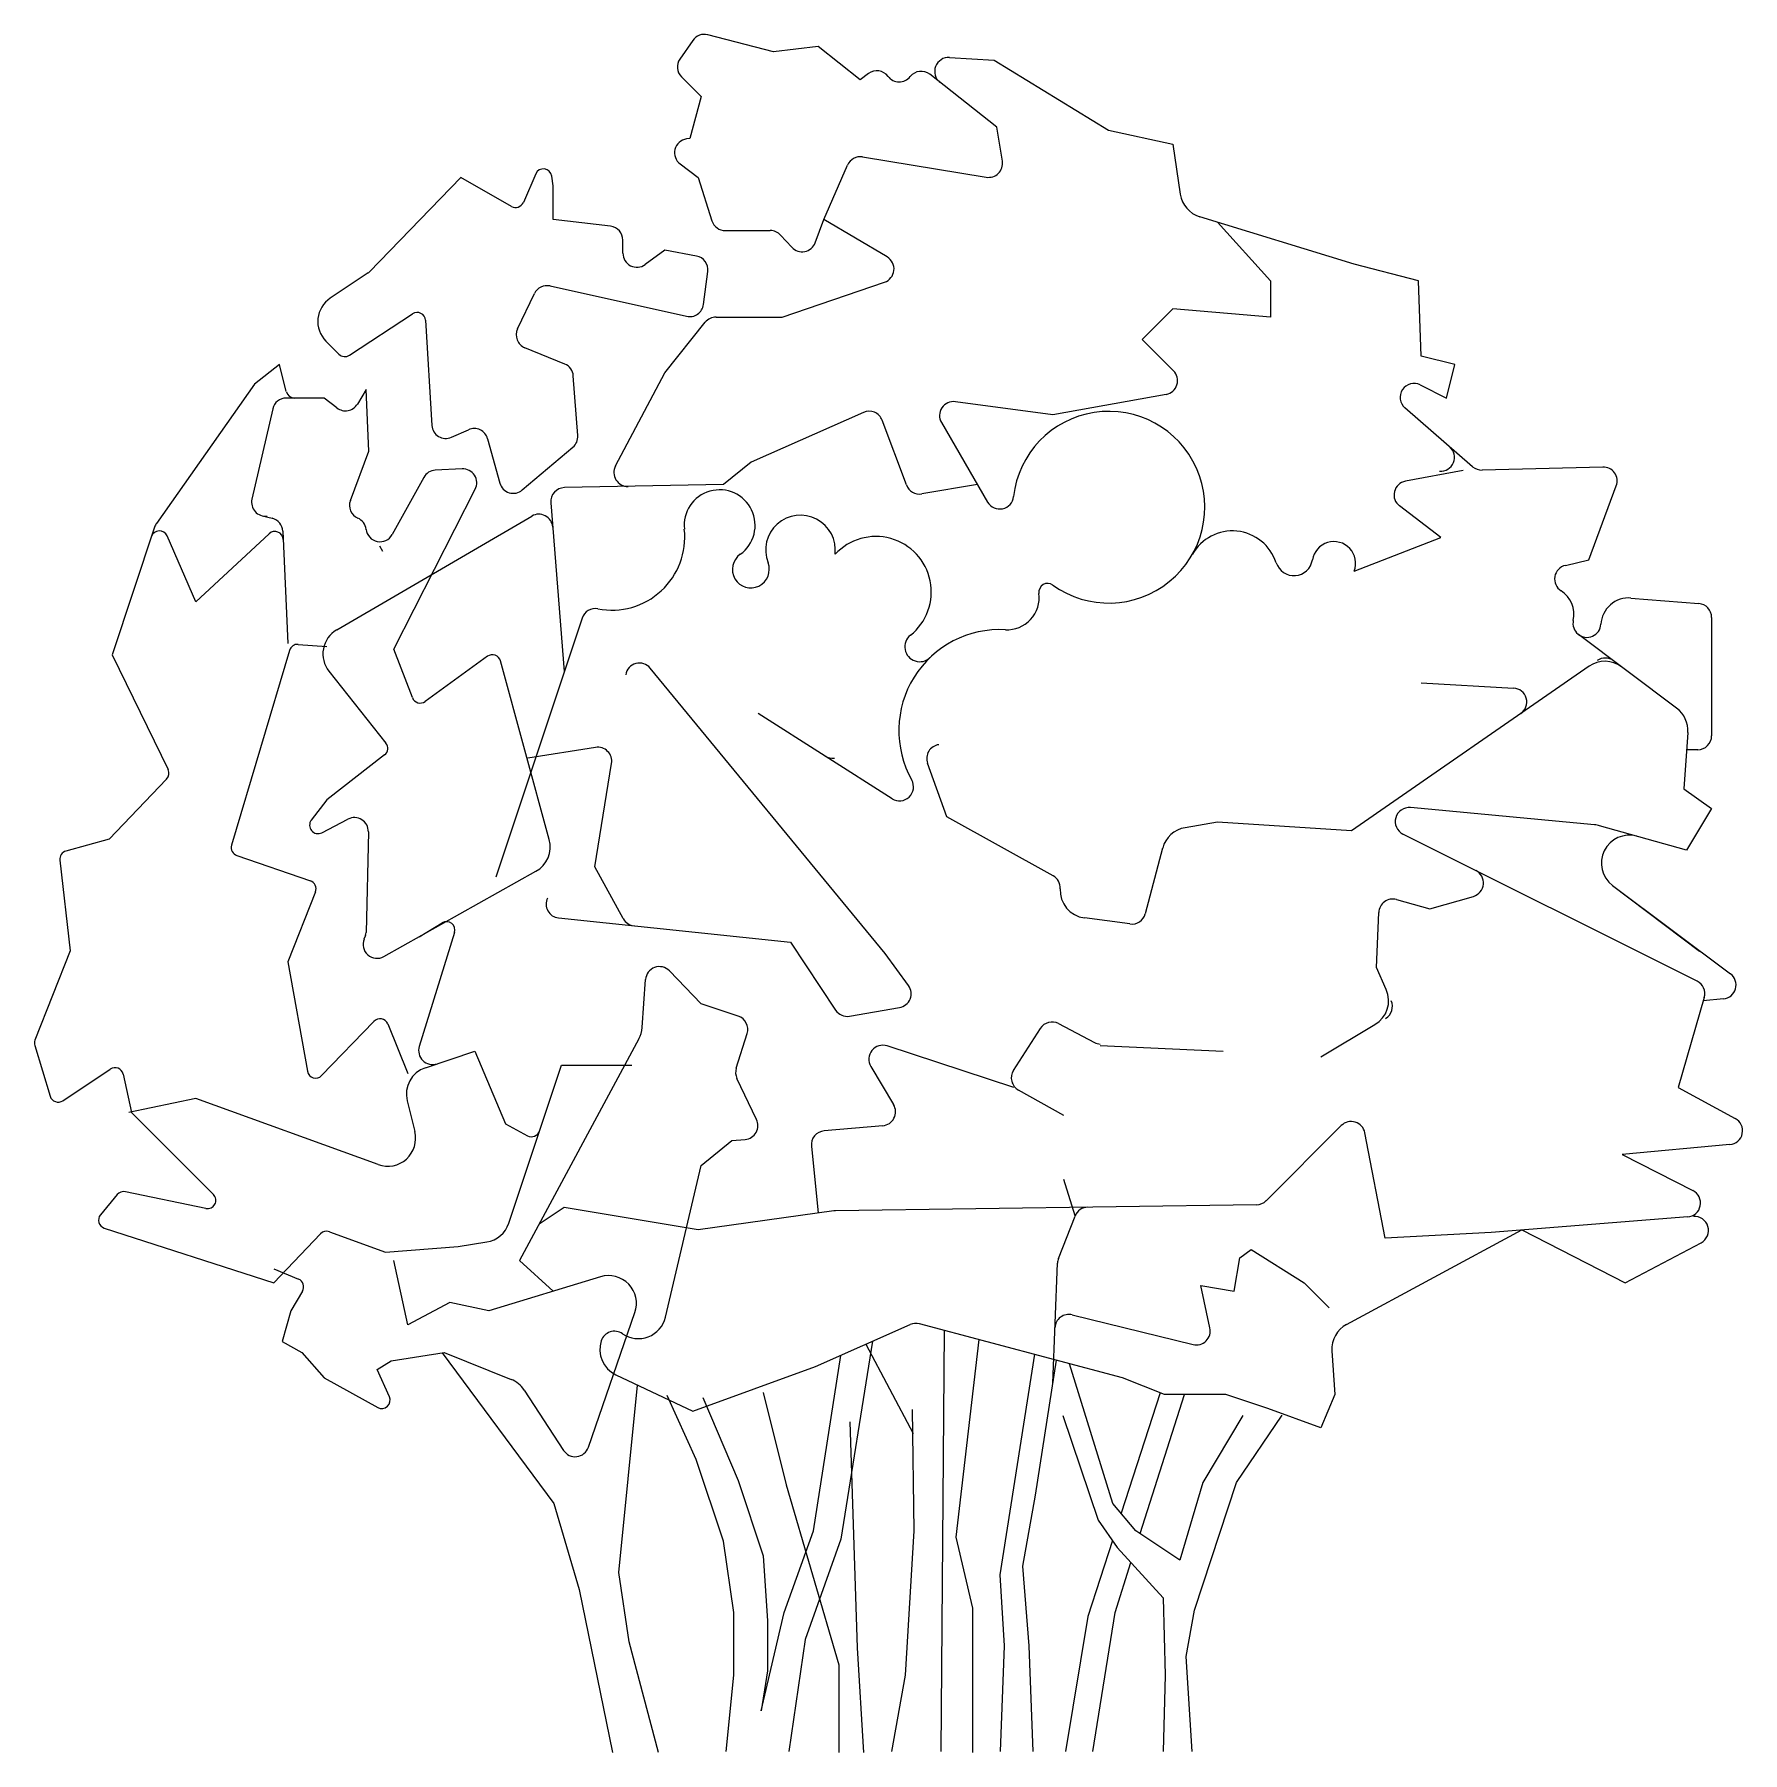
# Model space of a CAD drawing. Extents: x -207 to 405, y 0 to 616.
import ezdxf

# ---------------------------------------------------------------- set-up
doc = ezdxf.new("R2010")
doc.units = 0
doc.header["$LTSCALE"] = 25
doc.header["$MEASUREMENT"] = 0
doc.layers.get('0').update_dxf_attribs({"linetype": 'CONTINUOUS'})

msp = doc.modelspace()

# ---------------------------------------------------------------- linework, layer by layer
at = {"color": 0, "linetype": 'ByBlock'}
for p, q in [((28.73, 613.44), (24.09, 606.75)), ((57.71, 609.31), (34.09, 615.44)), ((73.71, 611.31), (57.71, 609.31)), ((88.71, 599.31), (73.71, 611.31)), ((120.71, 607.32), (136.71, 606.31)), ((136.71, 606.31), (177.71, 581.31)), ((24.66, 600.36), (31.71, 593.31)), ((91.69, 601.55), (88.71, 599.31)), ((137.71, 582.31), (113.64, 601.28)), ((31.71, 593.31), (27.71, 578.31)), ((139.63, 570.15), (137.71, 582.31)), ((177.71, 581.31), (200.71, 576.31)), ((27.71, 578.31), (26.46, 578.12)), ((200.71, 576.31), (203.37, 558.36)), ((24.22, 569.18), (30.71, 564.31)), ((75.71, 549.31), (84.16, 568.75)), ((89.55, 571.69), (133.89, 564.43)), ((-54.29, 564.31), (-87.06, 530.54)), ((-36.19, 553.98), (-54.29, 564.31)), ((-27.51, 565.6), (-31.95, 555.38)), ((-21.29, 561.31), (-21.79, 564.83)), ((-21.29, 549.31), (-21.29, 561.31)), ((30.71, 564.31), (35.61, 548.81)), ((-0.69, 546.84), (-21.29, 549.31)), ((72.57, 540.94), (75.71, 549.31)), ((98.39, 535.85), (75.71, 549.31)), ((265.71, 533.31), (210.34, 550.27)), ((216.71, 548.31), (235.71, 527.31)), ((3.71, 537.18), (3.71, 541.88)), ((40.38, 545.31), (56.51, 545.31)), ((60.2, 543.69), (64.21, 539.32)), ((18.71, 538.31), (11.67, 533.15)), ((30.06, 536.19), (18.71, 538.31)), ((-87.55, 530.14), (-101.14, 521.08)), ((32.56, 518.81), (34.1, 530.63)), ((288.71, 527.31), (265.71, 533.31)), ((-22.4, 525.45), (26.52, 514.58)), ((60.71, 514.31), (97.45, 526.82)), ((235.71, 527.31), (235.71, 514.31)), ((289.71, 500.31), (288.71, 527.31)), ((-34.01, 510.09), (-28, 522.72)), ((200.71, 517.31), (189.71, 506.31)), ((235.71, 514.31), (200.71, 517.31)), ((-94.25, 500.65), (-71.62, 515.48)), ((-66.98, 513.15), (-64.72, 475.51)), ((18.71, 494.31), (33.21, 512.44)), ((37.12, 514.31), (60.71, 514.31)), ((-102.66, 505.69), (-98.01, 501.04)), ((189.71, 506.31), (200.95, 495.08)), ((-17.15, 497.49), (-31.39, 503.31)), ((301.71, 497.31), (289.71, 500.31)), ((-119.29, 497.31), (-128.29, 490.31)), ((-116.86, 487.59), (-119.29, 497.31)), ((-12.48, 471.86), (-14.06, 493.23)), ((1.07, 460.98), (18.71, 494.31)), ((298.71, 485.31), (301.71, 497.31)), ((-128.29, 490.31), (-163.38, 440.38)), ((-88.29, 488.31), (-91.38, 483.15)), ((-87.29, 466.31), (-88.29, 488.31)), ((198.3, 486.62), (157.71, 479.31)), ((289.33, 490.01), (298.71, 485.31)), ((-121.72, 481.44), (-129.18, 449.1)), ((-103.29, 485.31), (-116.85, 485.31)), ((-98.74, 481.78), (-103.29, 485.31)), ((157.71, 479.31), (122.82, 483.97)), ((308.1, 460.71), (283.82, 481.76)), ((89.86, 480.16), (49.71, 462.31)), ((105.27, 454.17), (96.58, 477.35)), ((117.83, 476.5), (134.35, 448.04)), ((-57.7, 471.24), (-51.59, 473.96)), ((-44.74, 470.72), (-40.37, 454.85)), ((-93.92, 448.62), (-87.29, 466.31)), ((-32.32, 452.37), (-14.23, 467.67)), ((49.71, 462.31), (39.71, 454.31)), ((-67.64, 456.87), (-78.93, 436.4)), ((-53.88, 459.91), (-63.5, 459.45)), ((304.71, 459.31), (284.05, 455.52)), ((354.76, 460.6), (311.51, 459.49)), ((-78.29, 395.31), (-49.18, 452.65)), ((39.71, 454.31), (-17.24, 453.2)), ((130.71, 454.31), (110.77, 450.99)), ((349.71, 427.31), (359.57, 453.86)), ((-22.13, 447.8), (-17.29, 387.31)), ((296.71, 435.31), (281.92, 446.63)), ((-164.03, 439.08), (-179.29, 393.31)), ((-125.52, 443.12), (-121.9, 442.22)), ((-118.12, 437.59), (-116.29, 397.31)), ((-98.8, 402.26), (-28.93, 443.02)), ((-88.25, 438.08), (-88.29, 438.31)), ((-149.29, 412.31), (-159.57, 435.91)), ((-123.02, 436.7), (-149.29, 412.31)), ((-82.29, 430.31), (-83.36, 432.26)), ((265.71, 423.31), (296.71, 435.31)), ((341.32, 425.36), (349.71, 427.31)), ((364.82, 413.66), (389.12, 411.69)), ((-10.91, 406.46), (-41.84, 313.64)), ((393.71, 406.7), (393.71, 364.31)), ((381.18, 374.21), (346.04, 400.57)), ((-115.7, 394.91), (-136.47, 325.07)), ((-112.61, 397.05), (-102.29, 396.31)), ((-71.68, 377.97), (-78.29, 395.31)), ((-179.29, 393.31), (-159.2, 352.19)), ((-44.8, 392.77), (-67.12, 376.61)), ((-22.68, 327.1), (-40.15, 391.13)), ((97.71, 286.31), (13.52, 388.54)), ((349.79, 389.21), (264.71, 330.31)), ((-101.6, 387.41), (-81.17, 361.68)), ((289.71, 383.31), (322.79, 381.39)), ((100.14, 341.77), (52.18, 372.29)), ((385.15, 365.5), (383.71, 345.31)), ((-81.67, 357.45), (-102.29, 341.31)), ((-6.07, 360.14), (-30.29, 356.31)), ((388.71, 359.31), (384.71, 359.31)), ((-6.29, 317.31), (-0.35, 354.41)), ((119.71, 335.31), (112.82, 354.46)), ((-159.73, 348.8), (-180.29, 327.31)), ((383.71, 345.31), (393.71, 338.31)), ((-102.29, 341.31), (-107.9, 334.1)), ((-104.15, 329.59), (-94.77, 334.44)), ((157.79, 314.16), (119.71, 335.31)), ((216.71, 333.31), (205.08, 331.38)), ((264.71, 330.31), (216.71, 333.31)), ((351.81, 332.4), (285.83, 338.56)), ((393.71, 338.31), (384.71, 323.31)), ((-180.29, 327.31), (-195.82, 323)), ((-87.47, 329.89), (-88.28, 293.86)), ((388.51, 276.42), (283.13, 329.11)), ((384.71, 323.31), (353.59, 332.07)), ((-134.57, 321.38), (-108.25, 312.33)), ((197.06, 324.07), (190.84, 300.57)), ((-198, 319.77), (-194.29, 287.31)), ((-81.95, 285.22), (-27.45, 315.75)), ((3.82, 298.79), (-6.29, 317.31)), ((-106.43, 308.4), (-116.29, 283.31)), ((358.17, 310.72), (389.32, 287.1)), ((358.71, 310.31), (400.45, 279.01)), ((280.8, 305.62), (292.71, 302.31)), ((292.71, 302.31), (308.35, 306.78)), ((-69.29, 292.31), (-61.02, 297.28)), ((-19.34, 299.06), (63.71, 290.31)), ((185.35, 296.89), (169.04, 299.04)), ((273.71, 281.31), (274.47, 301)), ((-88.49, 292.81), (-89.04, 291.44)), ((-56.61, 293.82), (-69.24, 253)), ((63.71, 290.31), (79.91, 266.02)), ((-194.29, 287.31), (-206.9, 255.29)), ((-116.29, 283.31), (-109.32, 244.11)), ((106.02, 274.81), (97.71, 286.31)), ((31.71, 268.31), (20.39, 280.07)), ((277.17, 273.42), (273.71, 281.31)), ((10.63, 259.76), (11.8, 276.94)), ((45.04, 263.87), (31.71, 268.31)), ((84.92, 263.87), (102.82, 266.95)), ((391.07, 270.55), (381.71, 238.31)), ((397.95, 270.04), (390.71, 269.31)), ((-104.2, 242.56), (-85.48, 262)), ((-80.54, 261.05), (-73.29, 243.31)), ((143.63, 244.44), (153.24, 259.45)), ((159.78, 261.18), (172.66, 254.4)), ((253.71, 249.31), (273.1, 260.81)), ((-206.98, 253.31), (-201.46, 235.18)), ((9.46, 255.7), (-33.29, 176.31)), ((44.31, 245.2), (48.23, 257.62)), ((143.71, 238.31), (98.37, 253.17)), ((174.71, 253.31), (218.71, 251.31)), ((-67.04, 245.4), (-49.29, 251.31)), ((-49.29, 251.31), (-38.29, 225.31)), ((-37.17, 189.67), (-18.29, 246.31)), ((-18.29, 246.31), (6.91, 246.31)), ((-196.93, 233.55), (-179.93, 244.89)), ((-175.34, 243.04), (-172.29, 229.31)), ((51.59, 226.85), (44.56, 241.53)), ((92.51, 245.87), (100.65, 232.15)), ((-149.29, 234.31), (-173.29, 229.31)), ((-83.94, 210.7), (-149.29, 234.31)), ((161.71, 228.31), (145.41, 237.37)), ((381.71, 238.31), (402.2, 227.19)), ((-172.29, 229.31), (-142.97, 200)), ((-73.58, 233.48), (-70.84, 222.53)), ((-38.29, 225.31), (-30.44, 221.03)), ((96.8, 224.62), (75.77, 222.76)), ((261.04, 224.64), (234.15, 197.75)), ((276.71, 184.31), (269.49, 222.05)), ((31.71, 210.31), (42.71, 219.31)), ((42.71, 219.31), (47.49, 219.71)), ((71.24, 217.27), (73.71, 193.31)), ((400.27, 217.82), (361.71, 214.31)), ((18.94, 156.03), (31.71, 210.31)), ((361.71, 214.31), (387.02, 201.35)), ((165.71, 192.31), (161.71, 205.31)), ((-177.44, 199.93), (-183.45, 192.73)), ((-145.71, 194.94), (-174.52, 200.95)), ((-17.29, 195.31), (-26.29, 189.31)), ((30.71, 187.31), (-17.29, 195.31)), ((79.22, 194.08), (30.71, 187.31)), ((230.68, 196.29), (79.84, 194.13)), ((159.71, 177.04), (165.69, 192.25)), ((385.14, 191.92), (314.71, 186.31)), ((-182.06, 187.95), (-121.29, 168.31)), ((-121.29, 168.31), (-104.64, 185.89)), ((-101.44, 186.64), (-81.29, 179.31)), ((262.93, 153.43), (325.71, 187.31)), ((314.71, 186.31), (276.71, 184.31)), ((325.71, 187.31), (362.71, 168.31)), ((-81.29, 179.31), (-55.29, 181.31)), ((-55.29, 181.31), (-45.06, 182.96)), ((224.71, 177.31), (228.71, 180.31)), ((228.71, 180.31), (247.71, 168.31)), ((362.71, 168.31), (389.92, 182.67)), ((-121.29, 173.31), (-112.49, 169.65)), ((-73.29, 153.31), (-78.29, 176.31)), ((-33.29, 176.31), (-21.29, 165.31)), ((157.71, 132.31), (159.37, 175.41)), ((222.71, 165.31), (224.71, 177.31)), ((-4.33, 170.48), (-44.29, 158.31)), ((214.01, 152.14), (210.71, 167.31)), ((210.71, 167.31), (222.71, 165.31)), ((247.71, 168.31), (256.71, 159.31)), ((-111.07, 165.34), (-115.29, 158.31)), ((-58.29, 161.31), (-73.29, 153.31)), ((-44.29, 158.31), (-58.29, 161.31)), ((-115.29, 158.31), (-118.29, 147.31)), ((-8.66, 109.4), (8.03, 157.64)), ((164.67, 156.85), (207.93, 146.23)), ((72.71, 138.31), (106.59, 153.37)), ((182.71, 134.31), (109.9, 153.63)), ((117.76, 0.38), (118.89, 151.25)), ((131.2, 147.98), (123, 77.25)), ((-118.29, 147.31), (-111.29, 143.31)), ((-111.29, 143.31), (-103.29, 134.31)), ((-79.29, 140.31), (-60.29, 143.31)), ((-61.08, 143.19), (-21, 89.25)), ((-60.29, 143.31), (-36.33, 133.73)), ((72, 79.5), (81.72, 142.32)), ((93.1, 147.38), (81.75, 76.5)), ((90.71, 146.31), (107.71, 114.31)), ((151.12, 142.7), (138.75, 63.75)), ((257.7, 143.99), (258.71, 128.31)), ((-84.29, 137.31), (-79.29, 140.31)), ((-79.93, 127.51), (-84.29, 137.31)), ((28.71, 122.31), (72.71, 138.31)), ((151.5, 92.25), (159.02, 140.6)), ((179.25, 89.25), (163.74, 139.35)), ((-103.29, 134.31), (-84.13, 123.67)), ((-31.66, 129.91), (-17.58, 108.3)), ((1.17, 135.36), (28.71, 122.31)), ((2.25, 64.5), (8.97, 131.67)), ((197.71, 128.31), (182.71, 134.31)), ((30, 105), (19.62, 127.99)), ((32.32, 127.25), (45, 97.5)), ((54, 129), (62.25, 96)), ((196.15, 128.94), (182.2, 85.76)), ((189.01, 78.49), (204.91, 128.31)), ((219.71, 128.31), (197.71, 128.31)), ((234.71, 123.31), (219.71, 128.31)), ((253.71, 116.31), (234.71, 123.31)), ((258.71, 128.31), (253.71, 116.31)), ((87.75, 37.5), (85.13, 118.53)), ((108, 79.5), (107.46, 122.88)), ((161.25, 120.75), (174, 83.25)), ((225.75, 120.75), (211.5, 96.75)), ((223.5, 96.75), (239.85, 120.86)), ((39.75, 75.75), (30, 105)), ((45, 97.5), (54, 70.5)), ((62.25, 96), (81, 31.5)), ((211.5, 96.75), (203.25, 69)), ((208.5, 51), (223.5, 96.75)), ((-21, 89.25), (-12, 58.5)), ((147, 66.75), (151.5, 92.25)), ((187.5, 79.5), (179.25, 89.25)), ((174, 83.25), (180.75, 73.5)), ((43.5, 50.25), (39.75, 75.75)), ((61.5, 50.25), (72, 79.5)), ((81.75, 76.5), (69, 40.5)), ((105, 27.75), (108, 79.5)), ((123, 77.25), (129, 51.75)), ((179.04, 75.97), (170.25, 48.75)), ((203.25, 69), (187.5, 79.5)), ((54, 70.5), (55.5, 47.25)), ((180, 50.25), (185.7, 68.1)), ((180.75, 73.5), (197.25, 55.5)), ((6, 39.75), (2.25, 64.5)), ((138.75, 63.75), (140.25, 38.25)), ((149.25, 38.25), (147, 66.75)), ((-12, 58.5), (0, 0)), ((197.25, 55.5), (198, 27.75)), ((43.5, 27.75), (43.5, 50.25)), ((53.25, 15), (61.5, 50.25)), ((129, 51.75), (129, 0)), ((172.05, 0.38), (180, 50.25)), ((205.5, 34.5), (208.5, 51)), ((55.5, 47.25), (55.5, 29.25)), ((170.25, 48.75), (162.31, 0.38)), ((16.5, 0), (6, 39.75)), ((69, 40.5), (63.16, 0.38)), ((90, 0), (87.75, 37.5)), ((140.25, 38.25), (138.82, 0.38)), ((150.68, 0.38), (149.25, 38.25)), ((81, 31.5), (81, 0)), ((207.68, 0.38), (205.5, 34.5)), ((40.69, 0.38), (43.5, 27.75)), ((55.5, 29.25), (53.25, 15)), ((100.09, 0.38), (105, 27.75)), ((198, 27.75), (197.3, 0.38))]:
    msp.add_line(p, q, dxfattribs=at)
for centre, radius, start, end in [((32.84, 610.6), 5, 75.46554, 145.30485), ((28.2, 603.9), 5, 145.30485, 225), ((120.39, 602.32), 5, 86.42367, 231.76617), ((94.69, 597.55), 5, 36.8699, 126.8699), ((102.69, 603.55), 5, 216.8699, 321.76617), ((110.54, 597.36), 5, 51.76617, 141.76617), ((27.22, 573.18), 5, 98.74616, 233.1301), ((-24.76, 564.41), 3, 8.1301, 156.50143), ((88.75, 566.75), 5, 80.70669, 156.50143), ((134.7, 569.37), 5, 260.70669, 8.97263), ((-34.7, 556.58), 3, 240.25512, 336.50143), ((213.26, 559.83), 10, 188.42697, 252.97947), ((40.38, 550.31), 5, 197.52557, 270), ((-1.29, 541.88), 5, 0, 83.15723), ((56.51, 540.31), 5, 42.51045, 90), ((8.71, 537.18), 5, 180, 306.25384), ((29.14, 531.27), 5, 352.56859, 79.38034), ((67.89, 542.7), 5, 222.51045, 339.44395), ((95.83, 531.55), 5, 288.79989, 59.30028), ((-89.22, 532.63), 3, 303.69007, 315.8551), ((-23.48, 520.57), 5, 77.47119, 154.53665), ((-95.59, 512.76), 10, 123.69007, 225), ((27.6, 519.46), 5, 257.47119, 352.56859), ((-69.97, 512.97), 3, 3.43363, 123.23171), ((37.12, 509.31), 5, 90, 141.34019), ((-29.5, 507.94), 5, 154.53665, 247.75098), ((-95.89, 503.16), 3, 225, 303.23171), ((-19.04, 492.86), 5, 4.23639, 67.75098), ((197.42, 491.54), 5, 280.20397, 45), ((-113.94, 488.31), 3, 194.03624, 270), ((287.09, 485.53), 5, 63.43495, 229.08562), ((-116.85, 480.31), 5, 90, 167.00538), ((-95.67, 485.73), 5, 232.12502, 329.03624), ((91.89, 475.59), 5, 20.55605, 113.96249), ((122.15, 479.01), 5, 82.40536, 210.14139), ((177.79, 446.19), 34.35, 234.23929, 173.63535), ((-59.73, 475.81), 5, 183.43363, 293.96249), ((-49.56, 469.39), 5, 15.42216, 113.96249), ((-17.46, 471.49), 5, 310.23636, 4.23639), ((296.6, 464.07), 5, 266.18593, 49.08562), ((-63.26, 454.45), 5, 92.72631, 151.11342), ((-53.64, 454.91), 5, 333.08345, 92.72631), ((5.49, 458.64), 5, 152.10273, 271.1233), ((311.38, 464.49), 5, 229.08562, 271.4688), ((354.88, 455.6), 5, 339.62356, 91.4688), ((-35.55, 456.18), 5, 195.42216, 310.23636), ((-17.14, 448.2), 5, 91.1233, 184.57392), ((38.36, 439.7), 12.72, 305.30025, 186.24426), ((109.95, 455.92), 5, 200.55605, 279.46232), ((138.68, 450.56), 5, 210.14139, 353.63535), ((284.95, 450.6), 5, 100.40771, 232.59464), ((-124.31, 447.97), 5, 167.00538, 276.70489), ((-89.24, 446.87), 5, 159.44395, 246.39449), ((-26.41, 438.7), 5, 4.57392, 120.25644), ((67.33, 430.85), 12.47, 352.94877, 201.30126), ((-162.32, 434.72), 3, 23.55226, 161.56505), ((-159.29, 437.5), 5, 144.90418, 161.56505), ((-120.98, 434.51), 3, 2.60256, 132.8789), ((-123.11, 437.37), 5, 2.60256, 75.96376), ((-93.24, 437.7), 5, 6.39449, 66.39449), ((-83.31, 438.82), 5, 186.39449, 331.11342), ((-0.29, 435.47), 26.16, 259.12779, 6.24426), ((222.05, 421.23), 16.47, 18.00327, 150.57555), ((94.31, 415.84), 19.87, 308.61857, 137.29061), ((258.41, 426.07), 7.8, 339.34302, 170.79414), ((49.54, 423.91), 6.62, 125.30025, 21.30126), ((244.09, 428.39), 6.71, 198.00327, 350.79414), ((342.46, 420.49), 5, 103.13402, 237.51677), ((155.86, 415.74), 3.17, 54.23929, 187.68822), ((141.34, 413.78), 11.48, 266.893, 7.68822), ((334.4, 407.83), 10, 347.42867, 57.51677), ((364.01, 403.69), 10, 85.36454, 176.63984), ((-6.16, 404.87), 5, 79.12779, 161.56505), ((388.71, 406.7), 5, 0, 85.36454), ((-93.76, 393.63), 10, 120.25644, 218.45371), ((138.75, 366.16), 36.2, 86.893, 209.31212), ((110.03, 396.16), 5.32, 128.61857, 313.75328), ((349.04, 404.57), 5, 167.42867, 356.63984), ((340.04, 392.57), 10, 53.1301, 53.13011), ((-112.83, 394.06), 3, 85.91438, 163.44293), ((-43.04, 390.34), 3, 15.25512, 125.90972), ((9.66, 385.37), 5, 39.47246, 170.90972), ((355.48, 380.99), 10, 53.1301, 124.69515), ((355.6, 387.15), 5, 53.1301, 124.69515), ((-68.88, 379.04), 3, 200.85446, 305.90972), ((322.5, 376.4), 5, 304.69515, 86.6726), ((375.18, 366.21), 10, 355.91438, 53.1301), ((388.71, 364.31), 5, 270, 0), ((-83.52, 359.82), 3, 308.04704, 38.45371), ((-5.29, 355.2), 5, 350.90972, 98.97263), ((117.53, 356.15), 5, 97.32191, 199.79888), ((-161.9, 350.88), 3, 316.27303, 26.02959), ((78.83, 361.26), 5, 237.52881, 277.32191), ((78.83, 361.26), 5, 237.52881, 277.32191), ((102.82, 345.99), 5, 237.52881, 29.31212), ((-105.53, 332.25), 3, 142.12502, 297.34988), ((-92.47, 330), 5, 358.72697, 117.34988), ((285.37, 333.58), 5, 84.66784, 243.43495), ((-32.33, 324.47), 10, 299.24883, 15.25512), ((206.73, 321.51), 10, 99.46232, 165.17352), ((350.88, 322.44), 10, 74.29136, 84.66784), ((364.22, 318.69), 10, 74.29136, 232.81529), ((-195.02, 320.11), 3, 105.52411, 186.5198), ((-133.59, 324.22), 3, 163.44293, 251.02959), ((155.36, 309.79), 5, 356.79517, 60.9454), ((306.98, 311.59), 5, 285.9454, 63.43495), ((-109.22, 309.5), 3, 338.55226, 71.02959), ((170.34, 308.95), 10, 176.79517, 262.50414), ((-18.82, 304.03), 5, 154.51977, 263.99099), ((279.47, 300.81), 5, 74.47589, 177.7974), ((-59.47, 294.7), 3, 342.80146, 120.96376), ((8.21, 301.19), 5, 208.61046, 263.99099), ((186, 301.85), 5, 262.50414, 345.17352), ((-84.39, 289.59), 5, 158.19859, 299.24883), ((-91.27, 293.92), 3, 338.19859, 358.72697), ((16.79, 276.6), 5, 43.91908, 176.09951), ((397.45, 275.01), 5, 275.71059, 53.1301), ((101.97, 271.88), 5, 279.78241, 35.83765), ((268.01, 269.41), 10, 300.65067, 23.62938), ((386.27, 271.95), 5, 343.81079, 63.43495), ((84.07, 268.79), 5, 213.69007, 279.78241), ((274.36, 267.36), 5, 300.65067, 23.62938), ((-83.32, 259.92), 3, 22.24902, 136.08092), ((0.65, 260.44), 10, 331.69924, 356.09951), ((43.46, 259.13), 5, 342.47443, 71.56505), ((157.45, 256.75), 5, 62.24146, 147.38076), ((-204.11, 254.19), 3, 158.49857, 196.92751), ((-64.46, 251.53), 5, 162.80146, 288.43495), ((96.81, 248.42), 5, 71.86192, 210.69972), ((174.99, 258.82), 5, 242.24146, 266.72951), ((174.99, 258.82), 5, 242.24146, 266.72951), ((-178.27, 242.39), 3, 12.52881, 123.69007), ((-106.36, 244.64), 3, 190.0806, 316.08092), ((-63.88, 235.91), 10, 108.43495, 194.03624), ((49.08, 243.69), 5, 162.47443, 205.55997), ((147.84, 241.74), 5, 147.38076, 240.9454), ((-198.59, 236.05), 3, 196.92751, 303.69007), ((96.36, 229.6), 5, 275.04245, 30.69972), ((-80.54, 220.1), 10, 250.12782, 14.03624), ((-29, 223.67), 3, 241.38954, 341.56505), ((47.08, 224.7), 5, 274.76364, 25.55997), ((76.21, 217.78), 5, 95.04245, 185.90614), ((264.58, 221.11), 5, 10.84031, 135), ((399.81, 222.8), 5, 275.19443, 61.50436), ((-175.14, 198.01), 3, 78.23171, 140.19443), ((-145.1, 197.88), 3, 258.23171, 45), ((230.61, 201.29), 5, 270.81846, 315), ((384.74, 196.9), 5, 274.54804, 62.8787), ((-181.14, 190.8), 3, 140.19443, 252.09555), ((79.91, 189.13), 5, 90.81846, 97.94347), ((170.34, 190.42), 5, 90.81846, 158.55226), ((387.59, 187.1), 5, 297.8241, 94.54804), ((-102.46, 183.82), 3, 70.01689, 136.54816), ((-46.65, 192.84), 10, 279.16235, 341.56505), ((164.37, 175.21), 5, 158.55226, 177.7974), ((-113.65, 166.88), 3, 329.03624, 67.38014), ((-1.42, 160.91), 10, 340.91262, 106.92751), ((9.21, 158.32), 10, 235.44726, 346.75948), ((163.47, 152), 5, 76.20051, 177.7974), ((0.7, 145.97), 5, 55.44726, 161.71833), ((108.62, 148.8), 5, 75.14139, 113.96249), ((209.13, 151.08), 5, 256.20051, 12.26477), ((267.68, 144.63), 10, 118.35496, 183.69139), ((5.45, 144.4), 10, 161.71833, 244.65382), ((-40.04, 124.45), 10, 33.1046, 68.19859), ((-82.67, 126.29), 3, 240.9454, 23.96249), ((-13.39, 111.03), 5, 213.1046, 340.91262)]:
    msp.add_arc(centre, radius, start, end, dxfattribs=at)

doc.saveas('drawing.dxf')
